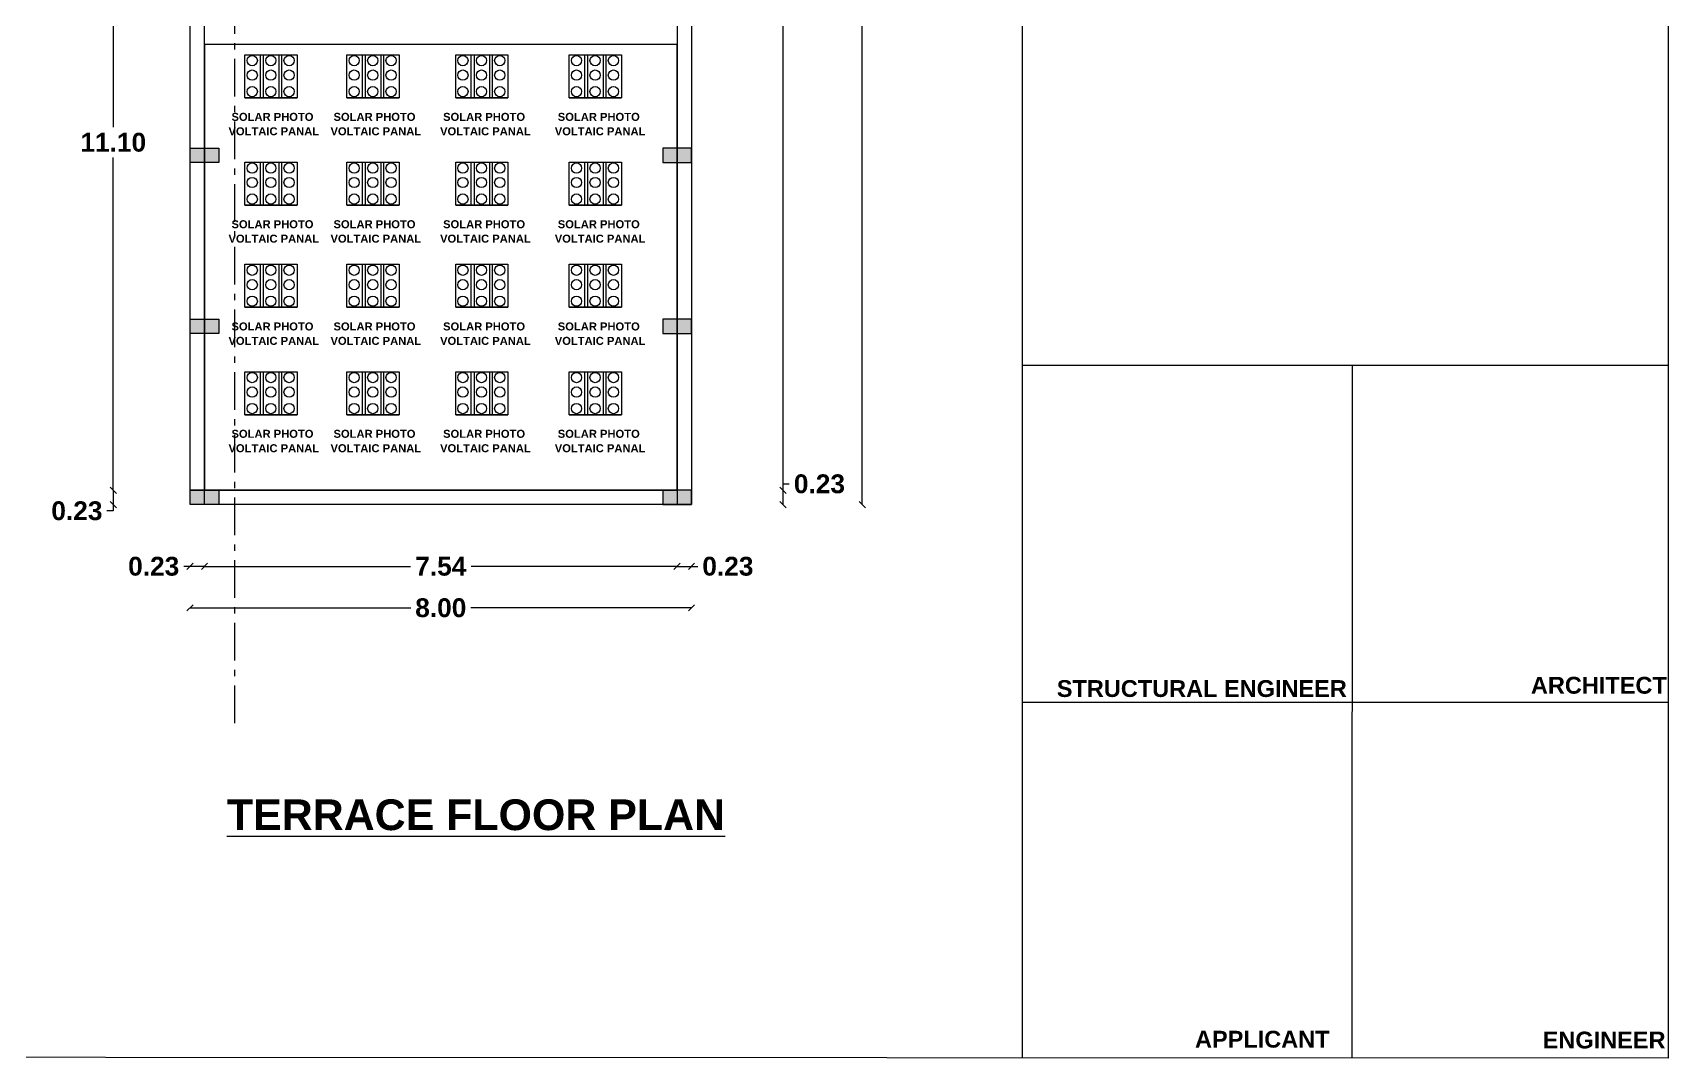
# Model space of a CAD drawing. Header units: metres. Extents: x 6910 to 7143, y 127 to 187.
# Drawn here: x 7042.47 to 7068.55, y 135.99 to 152.35 of the extents above; entities that cross this region are included whole.
import ezdxf

# ---------------------------------------------------------------- set-up
doc = ezdxf.new("R2010")
doc.units = ezdxf.units.M
doc.linetypes.add('ACAD_ISO10W100', pattern=[18, 12, -3, 0, -3])
doc.layers.add('BLK_1_FLR_4_ROOF_AREA', color=54, linetype='Continuous')
doc.layers.add('SOLAR_PANEL', color=3, linetype='Continuous')
doc.styles.get("Standard").update_dxf_attribs({"font": 'arialbd.ttf'})
doc.styles.add('style4', font='arialbd.ttf', dxfattribs={"height": 3.81})
doc.dimstyles.get("Standard").update_dxf_attribs({"dimtxt": 0.3, "dimasz": 0.1, "dimexe": 0.18, "dimexo": 0.0625, "dimgap": 0.09, "dimtad": 0, "dimtih": 1, "dimtoh": 1, "dimlfac": -1, "dimzin": 0, "dimdsep": 46, "dimtxsty": 'Standard', "dimblk": 'OBLIQUE', "dimcen": 0.09, "dimse1": 1, "dimse2": 1, "dimadec": 0, "dimazin": 0, "dimtfac": 1, "dimtofl": 0, "dimtmove": 0, "dimatfit": 3, "dimfxl": 0, "dimtolj": 1, "dimtzin": 0, "dimarcsym": 0})

# ---------------------------------------------------------------- blocks, each defined once
blk = doc.blocks.new('_Oblique')
at = {"color": 0, "linetype": 'ByBlock', "lineweight": -2}
blk.add_line((-0.5, -0.5), (0.5, 0.5), dxfattribs=at)
blk = doc.blocks.new('*D72')
at = {"color": 0, "lineweight": -2}
for p, q in [((7043.75, 156.155), (7043.75, 150.848)), ((7043.75, 145.055), (7043.75, 150.362))]:
    blk.add_line(p, q, dxfattribs=at)
at = {"layer": 'Defpoints', "color": 0}
for p in [(7044.975, 156.155), (7043.75, 145.055), (7044.975, 145.055)]:
    blk.add_point(p, dxfattribs=at)
at = {"color": 0, "lineweight": -2, "xscale": 0.1, "yscale": 0.1, "zscale": 0.1}
for p, rotation in [((7043.75, 156.155), 90), ((7043.75, 145.055), 270)]:
    blk.add_blockref('_Oblique', p, dxfattribs=dict(at, rotation=rotation))
at = {"color": 0, "insert": (7043.75, 150.605), "char_height": 0.3, "attachment_point": 5}
blk.add_mtext('\\A1;11.10', dxfattribs=at)
blk = doc.blocks.new('*D73')
at = {"color": 0, "lineweight": -2}
for p, q in [((7043.75, 145.055), (7043.75, 144.825)), ((7043.75, 144.825), (7043.75, 144.725)), ((7043.75, 144.725), (7043.65, 144.725))]:
    blk.add_line(p, q, dxfattribs=at)
at = {"layer": 'Defpoints', "color": 0}
for p in [(7044.975, 145.055), (7043.75, 144.825), (7044.975, 144.825)]:
    blk.add_point(p, dxfattribs=at)
at = {"color": 0, "lineweight": -2, "xscale": 0.1, "yscale": 0.1, "zscale": 0.1}
for p, rotation in [((7043.75, 145.055), 90), ((7043.75, 144.825), 270)]:
    blk.add_blockref('_Oblique', p, dxfattribs=dict(at, rotation=rotation))
at = {"color": 0, "insert": (7043.17, 144.725), "char_height": 0.3, "attachment_point": 5}
blk.add_mtext('\\A1;0.23', dxfattribs=at)
blk = doc.blocks.new('*D74')
at = {"color": 0, "lineweight": -2}
for p, q in [((7044.975, 143.84), (7044.875, 143.84)), ((7045.205, 143.84), (7044.975, 143.84))]:
    blk.add_line(p, q, dxfattribs=at)
at = {"layer": 'Defpoints', "color": 0}
for p in [(7044.975, 145.055), (7045.205, 145.055), (7044.975, 143.84)]:
    blk.add_point(p, dxfattribs=at)
at = {"color": 0, "lineweight": -2, "xscale": 0.1, "yscale": 0.1, "zscale": 0.1}
for p, rotation in [((7044.975, 143.84), 180.0000000000566), ((7045.205, 143.84), 5.66747e-11)]:
    blk.add_blockref('_Oblique', p, dxfattribs=dict(at, rotation=rotation))
at = {"color": 0, "insert": (7044.395, 143.84), "char_height": 0.3, "attachment_point": 5}
blk.add_mtext('\\A1;0.23', dxfattribs=at)
blk = doc.blocks.new('*D75')
at = {"color": 0, "lineweight": -2}
for p, q in [((7045.205, 143.84), (7048.49, 143.84)), ((7052.743, 143.84), (7049.458, 143.84))]:
    blk.add_line(p, q, dxfattribs=at)
at = {"layer": 'Defpoints', "color": 0}
for p in [(7045.205, 145.055), (7052.743, 145.055), (7052.743, 143.84)]:
    blk.add_point(p, dxfattribs=at)
at = {"color": 0, "lineweight": -2, "xscale": 0.1, "yscale": 0.1, "zscale": 0.1, "rotation": 180}
blk.add_blockref('_Oblique', (7045.205, 143.84), dxfattribs=at)
at = {"color": 0, "lineweight": -2, "xscale": 0.1, "yscale": 0.1, "zscale": 0.1}
blk.add_blockref('_Oblique', (7052.743, 143.84), dxfattribs=at)
at = {"color": 0, "insert": (7048.974, 143.84), "char_height": 0.3, "attachment_point": 5}
blk.add_mtext('\\A1;7.54', dxfattribs=at)
blk = doc.blocks.new('*D76')
at = {"color": 0, "lineweight": -2}
for p, q in [((7052.743, 143.84), (7052.973, 143.84)), ((7052.973, 143.84), (7053.073, 143.84))]:
    blk.add_line(p, q, dxfattribs=at)
at = {"layer": 'Defpoints', "color": 0}
for p in [(7052.743, 145.055), (7052.973, 145.055), (7052.973, 143.84)]:
    blk.add_point(p, dxfattribs=at)
at = {"color": 0, "lineweight": -2, "xscale": 0.1, "yscale": 0.1, "zscale": 0.1, "rotation": 180}
blk.add_blockref('_Oblique', (7052.743, 143.84), dxfattribs=at)
at = {"color": 0, "lineweight": -2, "xscale": 0.1, "yscale": 0.1, "zscale": 0.1}
blk.add_blockref('_Oblique', (7052.973, 143.84), dxfattribs=at)
at = {"color": 0, "insert": (7053.553, 143.84), "char_height": 0.3, "attachment_point": 5}
blk.add_mtext('\\A1;0.23', dxfattribs=at)
blk = doc.blocks.new('*D77')
at = {"color": 0, "lineweight": -2}
for p, q in [((7054.433, 145.055), (7054.433, 145.155)), ((7054.433, 145.155), (7054.533, 145.155)), ((7054.433, 144.825), (7054.433, 145.055))]:
    blk.add_line(p, q, dxfattribs=at)
at = {"layer": 'Defpoints', "color": 0}
for p in [(7052.973, 145.055), (7054.433, 145.055), (7052.973, 144.825)]:
    blk.add_point(p, dxfattribs=at)
at = {"color": 0, "lineweight": -2, "xscale": 0.1, "yscale": 0.1, "zscale": 0.1}
for p, rotation in [((7054.433, 145.055), 90), ((7054.433, 144.825), 270)]:
    blk.add_blockref('_Oblique', p, dxfattribs=dict(at, rotation=rotation))
at = {"color": 0, "insert": (7055.013, 145.155), "char_height": 0.3, "attachment_point": 5}
blk.add_mtext('\\A1;0.23', dxfattribs=at)
blk = doc.blocks.new('*D78')
at = {"color": 0, "lineweight": -2}
for p, q in [((7054.433, 163.495), (7054.433, 154.518)), ((7054.433, 145.055), (7054.433, 154.032))]:
    blk.add_line(p, q, dxfattribs=at)
at = {"layer": 'Defpoints', "color": 0}
for p in [(7052.973, 163.495), (7054.433, 163.495), (7052.973, 145.055)]:
    blk.add_point(p, dxfattribs=at)
at = {"color": 0, "lineweight": -2, "xscale": 0.1, "yscale": 0.1, "zscale": 0.1}
for p, rotation in [((7054.433, 163.495), 90), ((7054.433, 145.055), 270)]:
    blk.add_blockref('_Oblique', p, dxfattribs=dict(at, rotation=rotation))
at = {"color": 0, "insert": (7054.433, 154.275), "char_height": 0.3, "attachment_point": 5}
blk.add_mtext('\\A1;18.44', dxfattribs=at)
blk = doc.blocks.new('*D79')
at = {"color": 0, "lineweight": -2}
for p, q in [((7055.696, 163.725), (7055.696, 154.518)), ((7055.696, 144.825), (7055.696, 154.032))]:
    blk.add_line(p, q, dxfattribs=at)
at = {"layer": 'Defpoints', "color": 0}
for p in [(7052.973, 163.725), (7052.973, 144.825), (7055.696, 144.825)]:
    blk.add_point(p, dxfattribs=at)
at = {"color": 0, "lineweight": -2, "xscale": 0.1, "yscale": 0.1, "zscale": 0.1}
for p, rotation in [((7055.696, 163.725), 90), ((7055.696, 144.825), 270)]:
    blk.add_blockref('_Oblique', p, dxfattribs=dict(at, rotation=rotation))
at = {"color": 0, "insert": (7055.696, 154.275), "char_height": 0.3, "attachment_point": 5}
blk.add_mtext('\\A1;18.90', dxfattribs=at)
blk = doc.blocks.new('*D80')
at = {"color": 0, "lineweight": -2}
for p, q in [((7044.975, 143.178), (7048.495, 143.178)), ((7052.973, 143.178), (7049.453, 143.178))]:
    blk.add_line(p, q, dxfattribs=at)
at = {"layer": 'Defpoints', "color": 0}
for p in [(7044.975, 144.825), (7052.973, 144.825), (7052.973, 143.178)]:
    blk.add_point(p, dxfattribs=at)
at = {"color": 0, "lineweight": -2, "xscale": 0.1, "yscale": 0.1, "zscale": 0.1, "rotation": 180}
blk.add_blockref('_Oblique', (7044.975, 143.178), dxfattribs=at)
at = {"color": 0, "lineweight": -2, "xscale": 0.1, "yscale": 0.1, "zscale": 0.1}
blk.add_blockref('_Oblique', (7052.973, 143.178), dxfattribs=at)
at = {"color": 0, "insert": (7048.974, 143.178), "char_height": 0.3, "attachment_point": 5}
blk.add_mtext('\\A1;8.00', dxfattribs=at)

msp = doc.modelspace()

# ---------------------------------------------------------------- hatches: boundary and pattern name
h = msp.add_hatch(color=256)
h.dxf.hatch_style = 1
h.paths.add_polyline_path([(7045.435, 150.285), (7045.435, 150.515), (7044.975, 150.515), (7044.975, 150.285)])
h = msp.add_hatch(color=256)
h.dxf.hatch_style = 1
h.paths.add_polyline_path([(7052.513, 150.285), (7052.513, 150.515), (7052.973, 150.515), (7052.973, 150.285)])
h = msp.add_hatch(color=256)
h.dxf.hatch_style = 1
h.paths.add_polyline_path([(7045.435, 147.555), (7045.435, 147.785), (7044.975, 147.785), (7044.975, 147.555)])
h = msp.add_hatch(color=256)
h.dxf.hatch_style = 1
h.paths.add_polyline_path([(7052.513, 147.555), (7052.513, 147.785), (7052.973, 147.785), (7052.973, 147.555)])
h = msp.add_hatch(color=256)
h.dxf.hatch_style = 1
h.paths.add_polyline_path([(7045.435, 144.825), (7045.435, 145.055), (7044.975, 145.055), (7044.975, 144.825)])
h = msp.add_hatch(color=256)
h.dxf.hatch_style = 1
h.paths.add_polyline_path([(7052.513, 144.825), (7052.513, 145.055), (7052.973, 145.055), (7052.973, 144.825)])

# ---------------------------------------------------------------- linework, layer by layer
at = {"lineweight": 25}
for p, q in [((7058.25, 135.995), (7058.25, 184.847)), ((7045.851, 151.317), (7045.851, 152.003)), ((7045.851, 152.003), (7046.093, 152.003)), ((7046.093, 152.003), (7046.093, 151.317)), ((7046.148, 151.317), (7046.148, 152.003)), ((7046.148, 152.003), (7046.39, 152.003)), ((7046.39, 152.003), (7046.39, 151.317)), ((7046.44, 151.317), (7046.44, 152.003)), ((7046.44, 152.003), (7046.682, 152.003)), ((7046.682, 152.003), (7046.682, 151.317)), ((7047.478, 151.317), (7047.478, 152.003)), ((7047.478, 152.003), (7047.719, 152.003)), ((7047.719, 152.003), (7047.719, 151.317)), ((7047.774, 151.317), (7047.774, 152.003)), ((7047.774, 152.003), (7048.016, 152.003)), ((7048.016, 152.003), (7048.016, 151.317)), ((7048.067, 151.317), (7048.067, 152.003)), ((7048.067, 152.003), (7048.308, 152.003)), ((7048.308, 152.003), (7048.308, 151.317)), ((7049.212, 151.317), (7049.212, 152.003)), ((7049.212, 152.003), (7049.453, 152.003)), ((7049.453, 152.003), (7049.453, 151.317)), ((7049.509, 151.317), (7049.509, 152.003)), ((7049.509, 152.003), (7049.75, 152.003)), ((7049.75, 152.003), (7049.75, 151.317)), ((7049.801, 151.317), (7049.801, 152.003)), ((7049.801, 152.003), (7050.042, 152.003)), ((7050.042, 152.003), (7050.042, 151.317)), ((7051.023, 151.317), (7051.023, 152.003)), ((7051.023, 152.003), (7051.265, 152.003)), ((7051.265, 152.003), (7051.265, 151.317)), ((7051.32, 151.317), (7051.32, 152.003)), ((7051.32, 152.003), (7051.562, 152.003)), ((7051.562, 152.003), (7051.562, 151.317)), ((7051.612, 151.317), (7051.612, 152.003)), ((7051.612, 152.003), (7051.854, 152.003)), ((7051.854, 152.003), (7051.854, 151.317)), ((7045.851, 151.317), (7046.682, 151.317)), ((7047.478, 151.317), (7048.308, 151.317)), ((7049.212, 151.317), (7050.042, 151.317)), ((7051.023, 151.317), (7051.854, 151.317)), ((7045.851, 149.604), (7045.851, 150.29)), ((7045.851, 150.29), (7046.093, 150.29)), ((7046.093, 150.29), (7046.093, 149.604)), ((7046.148, 149.604), (7046.148, 150.29)), ((7046.148, 150.29), (7046.39, 150.29)), ((7046.39, 150.29), (7046.39, 149.604)), ((7046.44, 149.604), (7046.44, 150.29)), ((7046.44, 150.29), (7046.682, 150.29)), ((7046.682, 150.29), (7046.682, 149.604)), ((7047.478, 149.604), (7047.478, 150.29)), ((7047.478, 150.29), (7047.719, 150.29)), ((7047.719, 150.29), (7047.719, 149.604)), ((7047.774, 149.604), (7047.774, 150.29)), ((7047.774, 150.29), (7048.016, 150.29)), ((7048.016, 150.29), (7048.016, 149.604)), ((7048.067, 149.604), (7048.067, 150.29)), ((7048.067, 150.29), (7048.308, 150.29)), ((7048.308, 150.29), (7048.308, 149.604)), ((7049.212, 149.604), (7049.212, 150.29)), ((7049.212, 150.29), (7049.453, 150.29)), ((7049.453, 150.29), (7049.453, 149.604)), ((7049.509, 149.604), (7049.509, 150.29)), ((7049.509, 150.29), (7049.75, 150.29)), ((7049.75, 150.29), (7049.75, 149.604)), ((7049.801, 149.604), (7049.801, 150.29)), ((7049.801, 150.29), (7050.042, 150.29)), ((7050.042, 150.29), (7050.042, 149.604)), ((7051.023, 149.604), (7051.023, 150.29)), ((7051.023, 150.29), (7051.265, 150.29)), ((7051.265, 150.29), (7051.265, 149.604)), ((7051.32, 149.604), (7051.32, 150.29)), ((7051.32, 150.29), (7051.562, 150.29)), ((7051.562, 150.29), (7051.562, 149.604)), ((7051.612, 149.604), (7051.612, 150.29)), ((7051.612, 150.29), (7051.854, 150.29)), ((7051.854, 150.29), (7051.854, 149.604)), ((7045.851, 149.604), (7046.682, 149.604)), ((7047.478, 149.604), (7048.308, 149.604)), ((7049.212, 149.604), (7050.042, 149.604)), ((7051.023, 149.604), (7051.854, 149.604)), ((7045.851, 147.973), (7045.851, 148.659)), ((7045.851, 148.659), (7046.093, 148.659)), ((7046.093, 148.659), (7046.093, 147.973)), ((7046.148, 147.973), (7046.148, 148.659)), ((7046.148, 148.659), (7046.39, 148.659)), ((7046.39, 148.659), (7046.39, 147.973)), ((7046.44, 147.973), (7046.44, 148.659)), ((7046.44, 148.659), (7046.682, 148.659)), ((7046.682, 148.659), (7046.682, 147.973)), ((7047.478, 147.973), (7047.478, 148.659)), ((7047.478, 148.659), (7047.719, 148.659)), ((7047.719, 148.659), (7047.719, 147.973)), ((7047.774, 147.973), (7047.774, 148.659)), ((7047.774, 148.659), (7048.016, 148.659)), ((7048.016, 148.659), (7048.016, 147.973)), ((7048.067, 147.973), (7048.067, 148.659)), ((7048.067, 148.659), (7048.308, 148.659)), ((7048.308, 148.659), (7048.308, 147.973)), ((7049.212, 147.973), (7049.212, 148.659)), ((7049.212, 148.659), (7049.453, 148.659)), ((7049.453, 148.659), (7049.453, 147.973)), ((7049.509, 147.973), (7049.509, 148.659)), ((7049.509, 148.659), (7049.75, 148.659)), ((7049.75, 148.659), (7049.75, 147.973)), ((7049.801, 147.973), (7049.801, 148.659)), ((7049.801, 148.659), (7050.042, 148.659)), ((7050.042, 148.659), (7050.042, 147.973)), ((7051.023, 147.973), (7051.023, 148.659)), ((7051.023, 148.659), (7051.265, 148.659)), ((7051.265, 148.659), (7051.265, 147.973)), ((7051.32, 147.973), (7051.32, 148.659)), ((7051.32, 148.659), (7051.562, 148.659)), ((7051.562, 148.659), (7051.562, 147.973)), ((7051.612, 147.973), (7051.612, 148.659)), ((7051.612, 148.659), (7051.854, 148.659)), ((7051.854, 148.659), (7051.854, 147.973)), ((7045.851, 147.973), (7046.682, 147.973)), ((7047.478, 147.973), (7048.308, 147.973)), ((7049.212, 147.973), (7050.042, 147.973)), ((7051.023, 147.973), (7051.854, 147.973)), ((7045.851, 146.26), (7045.851, 146.946)), ((7045.851, 146.946), (7046.093, 146.946)), ((7046.093, 146.946), (7046.093, 146.26)), ((7046.148, 146.26), (7046.148, 146.946)), ((7046.148, 146.946), (7046.39, 146.946)), ((7046.39, 146.946), (7046.39, 146.26)), ((7046.44, 146.26), (7046.44, 146.946)), ((7046.44, 146.946), (7046.682, 146.946)), ((7046.682, 146.946), (7046.682, 146.26)), ((7047.478, 146.26), (7047.478, 146.946)), ((7047.478, 146.946), (7047.719, 146.946)), ((7047.719, 146.946), (7047.719, 146.26)), ((7047.774, 146.26), (7047.774, 146.946)), ((7047.774, 146.946), (7048.016, 146.946)), ((7048.016, 146.946), (7048.016, 146.26)), ((7048.067, 146.26), (7048.067, 146.946)), ((7048.067, 146.946), (7048.308, 146.946)), ((7048.308, 146.946), (7048.308, 146.26)), ((7049.212, 146.26), (7049.212, 146.946)), ((7049.212, 146.946), (7049.453, 146.946)), ((7049.453, 146.946), (7049.453, 146.26)), ((7049.509, 146.26), (7049.509, 146.946)), ((7049.509, 146.946), (7049.75, 146.946)), ((7049.75, 146.946), (7049.75, 146.26)), ((7049.801, 146.26), (7049.801, 146.946)), ((7049.801, 146.946), (7050.042, 146.946)), ((7050.042, 146.946), (7050.042, 146.26)), ((7051.023, 146.26), (7051.023, 146.946)), ((7051.023, 146.946), (7051.265, 146.946)), ((7051.265, 146.946), (7051.265, 146.26)), ((7051.32, 146.26), (7051.32, 146.946)), ((7051.32, 146.946), (7051.562, 146.946)), ((7051.562, 146.946), (7051.562, 146.26)), ((7051.612, 146.26), (7051.612, 146.946)), ((7051.612, 146.946), (7051.854, 146.946)), ((7051.854, 146.946), (7051.854, 146.26)), ((7045.851, 146.26), (7046.682, 146.26)), ((7047.478, 146.26), (7048.308, 146.26)), ((7049.212, 146.26), (7050.042, 146.26)), ((7051.023, 146.26), (7051.854, 146.26))]:
    msp.add_line(p, q, dxfattribs=at)
at = {"linetype": 'ACAD_ISO10W100', "lineweight": 30, "ltscale": 0.05}
msp.add_line((7045.687, 141.339), (7045.687, 167.663), dxfattribs=at)
for p, q in [((7044.975, 144.825), (7044.975, 163.725)), ((7052.743, 163.725), (7052.743, 144.825)), ((7052.973, 163.725), (7052.973, 144.825)), ((7045.205, 144.825), (7045.205, 158.145)), ((7063.508, 147.052), (7063.505, 135.993)), ((7052.973, 145.055), (7044.975, 145.055)), ((7052.973, 144.825), (7044.975, 144.825))]:
    msp.add_line(p, q)
at = {"linetype": 'Continuous', "lineweight": 25}
for p, q in [((7058.248, 147.052), (7068.552, 147.052)), ((7058.247, 141.673), (7068.551, 141.673))]:
    msp.add_line(p, q, dxfattribs=at)
at = {"lineweight": 25}
for points in [[(7006.235, 184.871), (7068.552, 184.841), (7068.552, 135.991), (7006.235, 136.021)], [(7046.682, 151.317), (7045.851, 151.317), (7045.851, 152.003), (7046.682, 152.003)], [(7045.851, 152.003), (7046.682, 152.003), (7046.682, 151.317), (7045.851, 151.317)], [(7048.308, 151.317), (7047.478, 151.317), (7047.478, 152.003), (7048.308, 152.003)], [(7047.478, 152.003), (7048.308, 152.003), (7048.308, 151.317), (7047.478, 151.317)], [(7050.042, 151.317), (7049.212, 151.317), (7049.212, 152.003), (7050.042, 152.003)], [(7049.212, 152.003), (7050.042, 152.003), (7050.042, 151.317), (7049.212, 151.317)], [(7051.854, 151.317), (7051.023, 151.317), (7051.023, 152.003), (7051.854, 152.003)], [(7051.023, 152.003), (7051.854, 152.003), (7051.854, 151.317), (7051.023, 151.317)], [(7046.682, 149.604), (7045.851, 149.604), (7045.851, 150.29), (7046.682, 150.29)], [(7045.851, 150.29), (7046.682, 150.29), (7046.682, 149.604), (7045.851, 149.604)], [(7048.308, 149.604), (7047.478, 149.604), (7047.478, 150.29), (7048.308, 150.29)], [(7047.478, 150.29), (7048.308, 150.29), (7048.308, 149.604), (7047.478, 149.604)], [(7050.042, 149.604), (7049.212, 149.604), (7049.212, 150.29), (7050.042, 150.29)], [(7049.212, 150.29), (7050.042, 150.29), (7050.042, 149.604), (7049.212, 149.604)], [(7051.854, 149.604), (7051.023, 149.604), (7051.023, 150.29), (7051.854, 150.29)], [(7051.023, 150.29), (7051.854, 150.29), (7051.854, 149.604), (7051.023, 149.604)], [(7046.682, 147.973), (7045.851, 147.973), (7045.851, 148.659), (7046.682, 148.659)], [(7045.851, 148.659), (7046.682, 148.659), (7046.682, 147.973), (7045.851, 147.973)], [(7048.308, 147.973), (7047.478, 147.973), (7047.478, 148.659), (7048.308, 148.659)], [(7047.478, 148.659), (7048.308, 148.659), (7048.308, 147.973), (7047.478, 147.973)], [(7050.042, 147.973), (7049.212, 147.973), (7049.212, 148.659), (7050.042, 148.659)], [(7049.212, 148.659), (7050.042, 148.659), (7050.042, 147.973), (7049.212, 147.973)], [(7051.854, 147.973), (7051.023, 147.973), (7051.023, 148.659), (7051.854, 148.659)], [(7051.023, 148.659), (7051.854, 148.659), (7051.854, 147.973), (7051.023, 147.973)], [(7046.682, 146.26), (7045.851, 146.26), (7045.851, 146.946), (7046.682, 146.946)], [(7045.851, 146.946), (7046.682, 146.946), (7046.682, 146.26), (7045.851, 146.26)], [(7048.308, 146.26), (7047.478, 146.26), (7047.478, 146.946), (7048.308, 146.946)], [(7047.478, 146.946), (7048.308, 146.946), (7048.308, 146.26), (7047.478, 146.26)], [(7050.042, 146.26), (7049.212, 146.26), (7049.212, 146.946), (7050.042, 146.946)], [(7049.212, 146.946), (7050.042, 146.946), (7050.042, 146.26), (7049.212, 146.26)], [(7051.854, 146.26), (7051.023, 146.26), (7051.023, 146.946), (7051.854, 146.946)], [(7051.023, 146.946), (7051.854, 146.946), (7051.854, 146.26), (7051.023, 146.26)]]:
    msp.add_lwpolyline(points, close=True, dxfattribs=at)
msp.add_lwpolyline([(7044.975, 163.725), (7052.973, 163.725), (7052.973, 144.825), (7044.975, 144.825), (7044.975, 163.725)])
for points in [[(7045.435, 150.515), (7045.435, 150.285), (7044.975, 150.285), (7044.975, 150.515)], [(7052.513, 150.515), (7052.513, 150.285), (7052.973, 150.285), (7052.973, 150.515)], [(7045.435, 147.785), (7045.435, 147.555), (7044.975, 147.555), (7044.975, 147.785)], [(7052.513, 147.785), (7052.513, 147.555), (7052.973, 147.555), (7052.973, 147.785)], [(7045.435, 145.055), (7045.435, 144.825), (7044.975, 144.825), (7044.975, 145.055)], [(7052.513, 145.055), (7052.513, 144.825), (7052.973, 144.825), (7052.973, 145.055)]]:
    msp.add_lwpolyline(points, close=True)
for centre in [(7045.966, 151.909), (7046.263, 151.909), (7046.555, 151.909), (7047.592, 151.909), (7047.889, 151.909), (7048.181, 151.909), (7049.327, 151.909), (7049.623, 151.909), (7049.915, 151.909), (7051.138, 151.909), (7051.435, 151.909), (7051.727, 151.909), (7045.966, 151.678), (7046.263, 151.678), (7046.555, 151.678), (7047.592, 151.678), (7047.889, 151.678), (7048.181, 151.678), (7049.327, 151.678), (7049.623, 151.678), (7049.915, 151.678), (7051.138, 151.678), (7051.435, 151.678), (7051.727, 151.678), (7045.966, 151.414), (7046.263, 151.414), (7046.555, 151.414), (7047.592, 151.414), (7047.889, 151.414), (7048.181, 151.414), (7049.327, 151.414), (7049.623, 151.414), (7049.915, 151.414), (7051.138, 151.414), (7051.435, 151.414), (7051.727, 151.414), (7045.966, 150.195), (7046.263, 150.195), (7046.555, 150.195), (7047.592, 150.195), (7047.889, 150.195), (7048.181, 150.195), (7049.327, 150.195), (7049.623, 150.195), (7049.915, 150.195), (7051.138, 150.195), (7051.435, 150.195), (7051.727, 150.195), (7045.966, 149.965), (7046.263, 149.965), (7046.555, 149.965), (7047.592, 149.965), (7047.889, 149.965), (7048.181, 149.965), (7049.327, 149.965), (7049.623, 149.965), (7049.915, 149.965), (7051.138, 149.965), (7051.435, 149.965), (7051.727, 149.965), (7045.966, 149.701), (7046.263, 149.701), (7046.555, 149.701), (7047.592, 149.701), (7047.889, 149.701), (7048.181, 149.701), (7049.327, 149.701), (7049.623, 149.701), (7049.915, 149.701), (7051.138, 149.701), (7051.435, 149.701), (7051.727, 149.701), (7045.966, 148.565), (7046.263, 148.565), (7046.555, 148.565), (7047.592, 148.565), (7047.889, 148.565), (7048.181, 148.565), (7049.327, 148.565), (7049.623, 148.565), (7049.915, 148.565), (7051.138, 148.565), (7051.435, 148.565), (7051.727, 148.565), (7045.966, 148.334), (7046.263, 148.334), (7046.555, 148.334), (7047.592, 148.334), (7047.889, 148.334), (7048.181, 148.334), (7049.327, 148.334), (7049.623, 148.334), (7049.915, 148.334), (7051.138, 148.334), (7051.435, 148.334), (7051.727, 148.334), (7045.966, 148.071), (7046.263, 148.071), (7046.555, 148.071), (7047.592, 148.071), (7047.889, 148.071), (7048.181, 148.071), (7049.327, 148.071), (7049.623, 148.071), (7049.915, 148.071), (7051.138, 148.071), (7051.435, 148.071), (7051.727, 148.071), (7045.966, 146.852), (7046.263, 146.852), (7046.555, 146.852), (7047.592, 146.852), (7047.889, 146.852), (7048.181, 146.852), (7049.327, 146.852), (7049.623, 146.852), (7049.915, 146.852), (7051.138, 146.852), (7051.435, 146.852), (7051.727, 146.852), (7045.966, 146.621), (7046.263, 146.621), (7046.555, 146.621), (7047.592, 146.621), (7047.889, 146.621), (7048.181, 146.621), (7049.327, 146.621), (7049.623, 146.621), (7049.915, 146.621), (7051.138, 146.621), (7051.435, 146.621), (7051.727, 146.621), (7045.966, 146.357), (7046.263, 146.357), (7046.555, 146.357), (7047.592, 146.357), (7047.889, 146.357), (7048.181, 146.357), (7049.327, 146.357), (7049.623, 146.357), (7049.915, 146.357), (7051.138, 146.357), (7051.435, 146.357), (7051.727, 146.357)]:
    msp.add_circle(centre, 0.0819, dxfattribs=at)
at = {"layer": 'BLK_1_FLR_4_ROOF_AREA'}
msp.add_lwpolyline([(7044.975, 163.725), (7052.973, 163.725), (7052.973, 144.825), (7044.975, 144.825), (7044.975, 163.725)], dxfattribs=at)
at = {"layer": 'SOLAR_PANEL', "color": 3}
msp.add_lwpolyline([(7045.205, 145.055), (7052.743, 145.055), (7052.743, 152.164), (7045.205, 152.164)], close=True, dxfattribs=at)

# ---------------------------------------------------------------- texts
at = {"lineweight": 25, "style": 'style4'}
for s, height, p in [('SOLAR PHOTO', 0.12762, (7045.636, 150.948)), ('SOLAR PHOTO', 0.12762, (7047.263, 150.948)), ('SOLAR PHOTO', 0.12762, (7049.011, 150.948)), ('SOLAR PHOTO', 0.12762, (7050.84, 150.948)), ('VOLTAIC PANAL', 0.12762, (7045.588, 150.718)), ('VOLTAIC PANAL', 0.12762, (7047.215, 150.718)), ('VOLTAIC PANAL', 0.12762, (7048.963, 150.718)), ('VOLTAIC PANAL', 0.12762, (7050.792, 150.718)), ('SOLAR PHOTO', 0.12762, (7045.636, 149.235)), ('SOLAR PHOTO', 0.12762, (7047.263, 149.235)), ('SOLAR PHOTO', 0.12762, (7049.011, 149.235)), ('SOLAR PHOTO', 0.12762, (7050.84, 149.235)), ('VOLTAIC PANAL', 0.12762, (7045.588, 149.005)), ('VOLTAIC PANAL', 0.12762, (7047.215, 149.005)), ('VOLTAIC PANAL', 0.12762, (7048.963, 149.005)), ('VOLTAIC PANAL', 0.12762, (7050.792, 149.005)), ('SOLAR PHOTO', 0.12762, (7045.636, 147.604)), ('SOLAR PHOTO', 0.12762, (7047.263, 147.604)), ('SOLAR PHOTO', 0.12762, (7049.011, 147.604)), ('SOLAR PHOTO', 0.12762, (7050.84, 147.604)), ('VOLTAIC PANAL', 0.12762, (7045.588, 147.374)), ('VOLTAIC PANAL', 0.12762, (7047.215, 147.374)), ('VOLTAIC PANAL', 0.12762, (7048.963, 147.374)), ('VOLTAIC PANAL', 0.12762, (7050.792, 147.374)), ('SOLAR PHOTO', 0.12762, (7045.636, 145.891)), ('SOLAR PHOTO', 0.12762, (7047.263, 145.891)), ('SOLAR PHOTO', 0.12762, (7049.011, 145.891)), ('SOLAR PHOTO', 0.12762, (7050.84, 145.891)), ('VOLTAIC PANAL', 0.12762, (7045.588, 145.661)), ('VOLTAIC PANAL', 0.12762, (7047.215, 145.661)), ('VOLTAIC PANAL', 0.12762, (7048.963, 145.661)), ('VOLTAIC PANAL', 0.12762, (7050.792, 145.661)), ('STRUCTURAL ENGINEER', 0.26851, (7058.799, 141.756)), ('ARCHITECT', 0.2685, (7066.361, 141.808)), ('APPLICANT', 0.2685, (7061.003, 136.161)), ('ENGINEER', 0.2685, (7066.549, 136.148))]:
    msp.add_text(s, height=height, dxfattribs=at).set_placement(p)
at = {"insert": (7049.535, 139.873), "char_height": 0.48991, "attachment_point": 5}
msp.add_mtext('\\A1;{\\LTERRACE FLOOR PLAN }', dxfattribs=at)

# ---------------------------------------------------------------- dimensions: what is measured, and where the dimension line sits
for p1, p2, distance, picture, middle in [((7052.973, 163.725), (7052.973, 144.825), 2.723, '*D79', (7055.696, 154.275)), ((7052.973, 145.055), (7052.973, 163.495), -1.46, '*D78', (7054.433, 154.275)), ((7044.975, 156.155), (7044.975, 145.055), -1.224, '*D72', (7043.75, 150.605)), ((7052.973, 144.825), (7052.973, 145.055), -1.46, '*D77', (7055.013, 145.155)), ((7044.975, 145.055), (7044.975, 144.825), -1.224, '*D73', (7043.17, 144.725)), ((7045.205, 145.055), (7044.975, 145.055), 1.215, '*D74', (7044.395, 143.84)), ((7045.205, 145.055), (7052.743, 145.055), -1.215, '*D75', (7048.974, 143.84)), ((7052.743, 145.055), (7052.973, 145.055), -1.215, '*D76', (7053.553, 143.84)), ((7044.975, 144.825), (7052.973, 144.825), -1.647, '*D80', (7048.974, 143.178))]:
    dim = msp.add_aligned_dim(p1=p1, p2=p2, distance=distance, dimstyle='Standard', override={"dimfxl": 2.5, "dimfxlon": 1})
    dim.commit()
    dim.dimension.update_dxf_attribs({"geometry": picture, "text_midpoint": middle})

doc.saveas('drawing.dxf')
